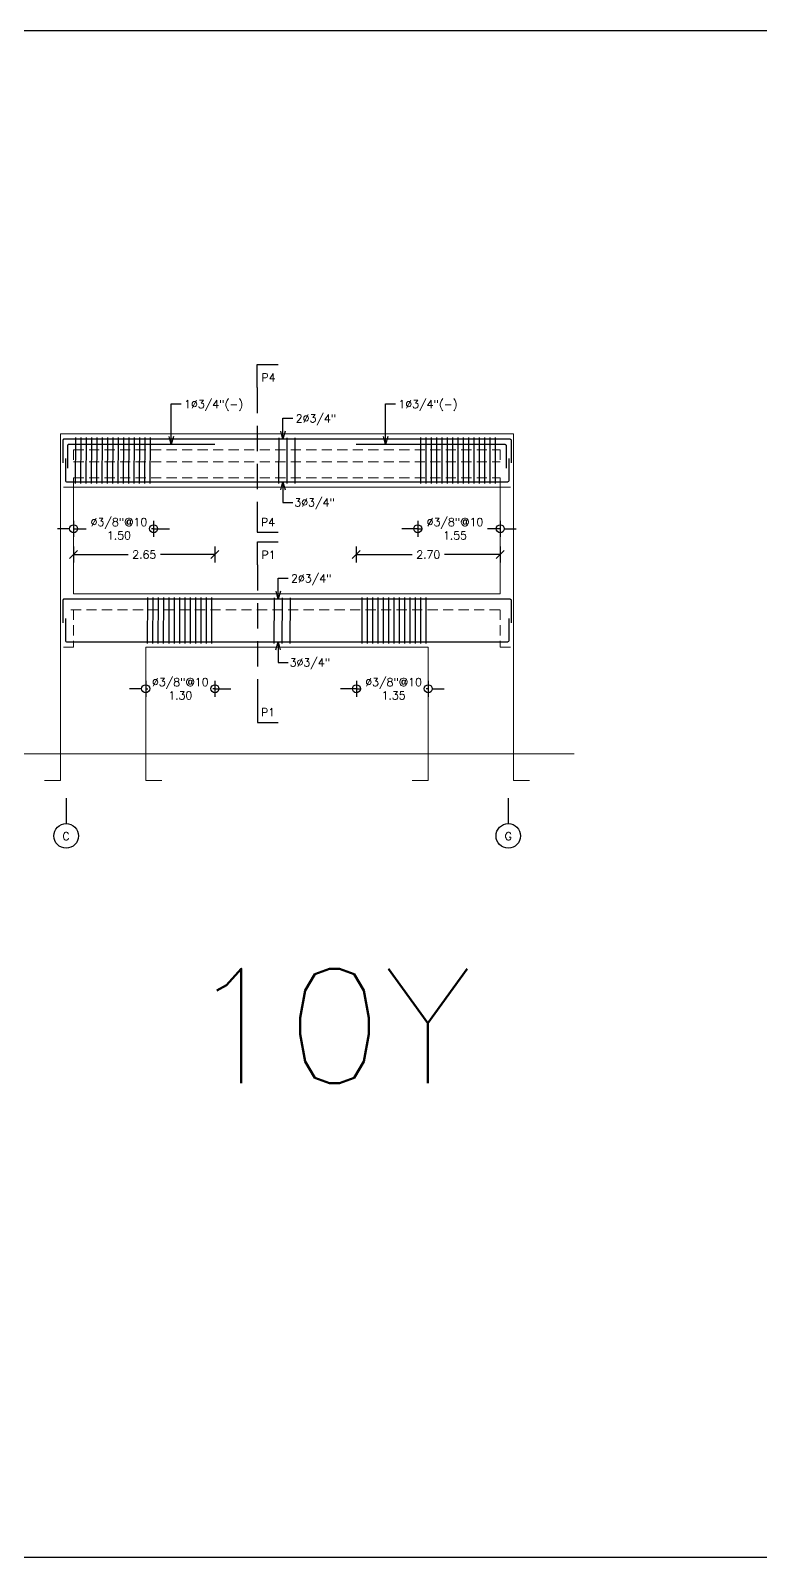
# Model space of a CAD drawing. Header units: metres. Extents: x -44 to 358, y -286 to 66.
# Drawn here: x 72.67 to 86.35, y -246.38 to -217.76 of the extents above; entities that cross this region are included whole.
import ezdxf

# ---------------------------------------------------------------- set-up
doc = ezdxf.new("R2010")
doc.units = ezdxf.units.M
doc.header["$LTSCALE"] = 0.3
doc.header["$PDMODE"] = 3
for name, pattern in [('CONTINUA', [0]), ('HIDDEN', [9.525, 6.35, -3.175]), ('HIDDEN2', [4.7625, 3.175, -1.5875])]:
    doc.linetypes.add(name, pattern=pattern)
for name, color, linetype in [('001-ACERO', 5, 'Continuous'), ('001-DIMLOSA', 4, 'Continuous'), ('001-DIMTEXTO', 4, 'Continuous'), ('001-EJES', 4, 'Continuous'), ('002-SECCION', 1, 'CONTINUA'), ('ACERO', 5, 'Continuous'), ('DIMPORTICO', 4, 'Continuous'), ('DIMTEXTO', 4, 'Continuous'), ('SECCION', 1, 'Continuous'), ('VIGA-LOSA', 1, 'Continuous')]:
    doc.layers.add(name, color=color, linetype=linetype)
doc.layers.add('Losa', color=8, linetype='HIDDEN', lineweight=18)
doc.styles.add('SIMPLEX', font='simplex_.ttf', dxfattribs={"height": 0.2})
doc.styles.add('SMPLEX', font='simplex.shx')
doc.dimstyles.new('BDIM-75', dxfattribs={"dimscale": 0.75, "dimtxt": 0.2, "dimasz": 0.2, "dimexe": 0.2, "dimexo": 0.2, "dimgap": 0.1, "dimtad": 0, "dimtih": 1, "dimtoh": 1, "dimzin": 0, "dimdsep": 46, "dimtxsty": 'SIMPLEX', "dimblk": 'OBLIQUE', "dimcen": 0.2, "dimdle": 0.2, "dimclrd": 4, "dimclre": 4, "dimclrt": 256, "dimadec": 0, "dimazin": 0, "dimtfac": 1, "dimtofl": 0, "dimtmove": 1, "dimatfit": 3, "dimldrblk": 'OPEN30', "dimfxl": 0.15, "dimtfill": 1, "dimtolj": 1, "dimtzin": 0, "dimlwd": -1, "dimlwe": -1, "dimarcsym": 0})
doc.dimstyles.new('DIM-75', dxfattribs={"dimscale": 0.75, "dimtxt": 0.2, "dimasz": 0.2, "dimexe": 0.2, "dimexo": 0.2, "dimgap": 0.1, "dimtad": 0, "dimtih": 1, "dimtoh": 1, "dimzin": 0, "dimdsep": 46, "dimtxsty": 'SMPLEX', "dimblk1": 'OBLIQUE', "dimblk2": 'OBLIQUE', "dimsah": 1, "dimcen": 0.2, "dimclrd": 4, "dimclre": 4, "dimclrt": 4, "dimadec": 0, "dimazin": 0, "dimtfac": 1, "dimtmove": 0, "dimatfit": 3, "dimldrblk": 'OBLIQUE', "dimfxl": 0.2, "dimfxlon": 1, "dimtfill": 1, "dimtolj": 1, "dimtzin": 0, "dimarcsym": 0})

# ---------------------------------------------------------------- blocks, each defined once
blk = doc.blocks.new('*U1664')
at = {"layer": '001-ACERO'}
blk.add_line((-0.001, -0.435), (0.001, 0.428), dxfattribs=at)
blk = doc.blocks.new('*U1665')
at = {"layer": 'VIGA-LOSA', "color": 0, "linetype": 'ByBlock', "lineweight": -2, "transparency": 16777216}
for p in [(0, 0), (0.1, 0), (0.2, 0), (0.3, 0), (0.4, 0), (0.5, 0), (0.6, 0), (0.7, 0), (0.8, 0), (0.9, 0), (1, 0), (1.1, 0), (1.2, 0)]:
    blk.add_blockref('*U1664', p, dxfattribs=at)
blk = doc.blocks.new('_DotBlank')
at = {"color": 0, "linetype": 'ByBlock', "lineweight": -2}
blk.add_line((-0.5, 0), (-1, 0), dxfattribs=at)
blk.add_circle((0, 0), 0.5, dxfattribs=at)
blk = doc.blocks.new('_Origin')
at = {"color": 0, "linetype": 'ByBlock', "lineweight": -2}
blk.add_line((0, 0), (-1, 0), dxfattribs=at)
blk.add_circle((0, 0), 0.5, dxfattribs=at)
blk = doc.blocks.new('*D1674')
at = {"layer": '001-DIMTEXTO', "color": 4, "lineweight": -2, "transparency": 16777216}
for p, q in [((74.68, -230.1), (74.53, -230.1)), ((74.83, -229.95), (74.83, -230.25)), ((74.83, -230.1), (74.868, -230.1)), ((76.128, -230.1), (76.09, -230.1)), ((76.128, -229.95), (76.128, -230.25)), ((76.278, -230.1), (76.428, -230.1))]:
    blk.add_line(p, q, dxfattribs=at)
at = {"layer": 'DEFPOINTS', "color": 0, "transparency": 16777216}
for p in [(74.83, -229.32), (76.128, -229.32), (76.128, -230.1)]:
    blk.add_point(p, dxfattribs=at)
at = {"layer": '001-DIMTEXTO', "color": 4, "lineweight": -2, "transparency": 16777216, "xscale": 0.15, "yscale": 0.15, "zscale": 0.15}
blk.add_blockref('_DotBlank', (74.83, -230.1), dxfattribs=at)
at = {"layer": '001-DIMTEXTO', "color": 4, "lineweight": -2, "transparency": 16777216, "xscale": 0.15, "yscale": 0.15, "zscale": 0.15, "rotation": 180}
blk.add_blockref('_Origin', (76.128, -230.1), dxfattribs=at)
at = {"layer": '001-DIMTEXTO', "color": 4, "transparency": 16777216, "insert": (75.479, -230.1), "char_height": 0.15, "attachment_point": 5, "style": 'SMPLEX'}
blk.add_mtext('\\A1;∅3/8"@10\\P1.30', dxfattribs=at)
blk = doc.blocks.new('_OBLIQUE')
at = {"color": 0, "linetype": 'ByBlock'}
blk.add_line((-0.5, -0.5), (0.5, 0.5), dxfattribs=at)
blk = doc.blocks.new('*U1666')
at = {"layer": '001-ACERO'}
blk.add_line((-0.001, -0.435), (0.001, 0.428), dxfattribs=at)
blk = doc.blocks.new('*U1667')
at = {"layer": 'VIGA-LOSA', "color": 0, "linetype": 'ByBlock', "lineweight": -2, "transparency": 16777216}
for p in [(0, 0), (0.1, 0), (0.2, 0), (0.3, 0), (0.4, 0), (0.5, 0), (0.6, 0), (0.7, 0), (0.8, 0), (0.9, 0), (1, 0), (1.1, 0), (1.2, 0)]:
    blk.add_blockref('*U1666', p, dxfattribs=at)
blk = doc.blocks.new('*D1675')
at = {"layer": '001-DIMTEXTO', "color": 4, "lineweight": -2, "transparency": 16777216}
for p, q in [((78.628, -230.1), (78.478, -230.1)), ((78.778, -229.95), (78.778, -230.25)), ((78.778, -230.1), (78.866, -230.1)), ((80.125, -230.1), (80.087, -230.1)), ((80.125, -229.95), (80.125, -230.25)), ((80.275, -230.1), (80.425, -230.1))]:
    blk.add_line(p, q, dxfattribs=at)
at = {"layer": 'DEFPOINTS', "color": 0, "transparency": 16777216}
for p in [(78.778, -229.32), (80.125, -229.32), (78.778, -230.1)]:
    blk.add_point(p, dxfattribs=at)
at = {"layer": '001-DIMTEXTO', "color": 4, "lineweight": -2, "transparency": 16777216, "xscale": 0.15, "yscale": 0.15, "zscale": 0.15}
blk.add_blockref('_Origin', (78.778, -230.1), dxfattribs=at)
at = {"layer": '001-DIMTEXTO', "color": 4, "lineweight": -2, "transparency": 16777216, "xscale": 0.15, "yscale": 0.15, "zscale": 0.15, "rotation": 180}
blk.add_blockref('_DotBlank', (80.125, -230.1), dxfattribs=at)
at = {"layer": '001-DIMTEXTO', "color": 4, "transparency": 16777216, "insert": (79.476, -230.1), "char_height": 0.15, "attachment_point": 5, "style": 'SMPLEX'}
blk.add_mtext('\\A1;∅3/8"@10\\P1.35', dxfattribs=at)
blk = doc.blocks.new('_Open30')
at = {"color": 0, "lineweight": -2}
for p, q in [((-1, 0.27), (0, 0)), ((0, 0), (-1, -0.27)), ((0, 0), (-1, 0))]:
    blk.add_line(p, q, dxfattribs=at)
blk = doc.blocks.new('*U1668')
at = {"layer": '001-ACERO'}
blk.add_line((-0.001, -0.685), (0.001, 0.175), dxfattribs=at)
blk = doc.blocks.new('*U1669')
at = {"layer": 'VIGA-LOSA', "color": 0, "linetype": 'ByBlock', "lineweight": -2, "transparency": 16777216}
for p in [(0, 0), (0.15, 0), (0.3, 0)]:
    blk.add_blockref('*U1668', p, dxfattribs=at)
blk = doc.blocks.new('*U1670')
at = {"layer": '001-ACERO'}
blk.add_line((-0.001, -0.435), (0.001, 0.428), dxfattribs=at)
blk = doc.blocks.new('*U1671')
at = {"layer": 'VIGA-LOSA', "color": 0, "linetype": 'ByBlock', "lineweight": -2, "transparency": 16777216}
for p in [(0, 0), (0.1, 0), (0.2, 0), (0.3, 0), (0.4, 0), (0.5, 0), (0.6, 0), (0.7, 0), (0.8, 0), (0.9, 0), (1, 0), (1.1, 0), (1.2, 0), (1.3, 0), (1.4, 0)]:
    blk.add_blockref('*U1670', p, dxfattribs=at)
blk = doc.blocks.new('*U1672')
at = {"layer": '001-ACERO'}
blk.add_line((-0.001, -0.685), (0.001, 0.175), dxfattribs=at)
blk = doc.blocks.new('*U1673')
at = {"layer": 'VIGA-LOSA', "color": 0, "linetype": 'ByBlock', "lineweight": -2, "transparency": 16777216}
for p in [(0, 0), (0.15, 0), (0.3, 0)]:
    blk.add_blockref('*U1672', p, dxfattribs=at)
blk = doc.blocks.new('*D1676')
at = {"layer": '001-DIMTEXTO', "color": 4, "lineweight": -2, "transparency": 16777216}
for p, q in [((73.48, -227.435), (73.48, -227.735)), ((76.128, -227.435), (76.128, -227.735)), ((73.48, -227.585), (74.501, -227.585)), ((76.128, -227.585), (75.108, -227.585))]:
    blk.add_line(p, q, dxfattribs=at)
at = {"layer": 'DEFPOINTS', "color": 0, "transparency": 16777216}
for p in [(73.48, -225.845), (76.128, -226.32), (76.128, -227.585)]:
    blk.add_point(p, dxfattribs=at)
at = {"layer": '001-DIMTEXTO', "color": 4, "lineweight": -2, "transparency": 16777216, "xscale": 0.15, "yscale": 0.15, "zscale": 0.15, "rotation": 180}
blk.add_blockref('_OBLIQUE', (73.48, -227.585), dxfattribs=at)
at = {"layer": '001-DIMTEXTO', "color": 4, "lineweight": -2, "transparency": 16777216, "xscale": 0.15, "yscale": 0.15, "zscale": 0.15}
blk.add_blockref('_OBLIQUE', (76.128, -227.585), dxfattribs=at)
at = {"layer": '001-DIMTEXTO', "color": 4, "transparency": 16777216, "insert": (74.804, -227.585), "char_height": 0.15, "attachment_point": 5, "style": 'SMPLEX', "bg_fill": 3, "box_fill_scale": 1.1, "bg_fill_color": 256, "bg_fill_true_color": 13158600, "bg_fill_transparency": 0}
blk.add_mtext('\\A1;2.65', dxfattribs=at)
blk = doc.blocks.new('*D1677')
at = {"layer": '001-DIMTEXTO', "color": 4, "lineweight": -2, "transparency": 16777216}
for p, q in [((78.777, -227.435), (78.777, -227.735)), ((81.475, -227.435), (81.475, -227.735)), ((78.777, -227.585), (79.822, -227.585)), ((81.475, -227.585), (80.43, -227.585))]:
    blk.add_line(p, q, dxfattribs=at)
at = {"layer": 'DEFPOINTS', "color": 0, "transparency": 16777216}
for p in [(78.777, -226.32), (81.475, -226.32), (81.475, -227.585)]:
    blk.add_point(p, dxfattribs=at)
at = {"layer": '001-DIMTEXTO', "color": 4, "lineweight": -2, "transparency": 16777216, "xscale": 0.15, "yscale": 0.15, "zscale": 0.15, "rotation": 180}
blk.add_blockref('_OBLIQUE', (78.777, -227.585), dxfattribs=at)
at = {"layer": '001-DIMTEXTO', "color": 4, "lineweight": -2, "transparency": 16777216, "xscale": 0.15, "yscale": 0.15, "zscale": 0.15}
blk.add_blockref('_OBLIQUE', (81.475, -227.585), dxfattribs=at)
at = {"layer": '001-DIMTEXTO', "color": 4, "transparency": 16777216, "insert": (80.126, -227.585), "char_height": 0.15, "attachment_point": 5, "style": 'SMPLEX', "bg_fill": 3, "box_fill_scale": 1.1, "bg_fill_color": 256, "bg_fill_true_color": 13158600, "bg_fill_transparency": 0}
blk.add_mtext('\\A1;2.70', dxfattribs=at)
blk = doc.blocks.new('*D1678')
at = {"layer": '001-DIMTEXTO', "color": 4, "lineweight": -2, "transparency": 16777216}
for p, q in [((73.48, -226.95), (73.48, -227.25)), ((74.978, -226.95), (74.978, -227.25)), ((73.33, -227.1), (73.18, -227.1)), ((73.48, -227.1), (73.718, -227.1)), ((74.978, -227.1), (74.94, -227.1)), ((75.128, -227.1), (75.278, -227.1))]:
    blk.add_line(p, q, dxfattribs=at)
at = {"layer": 'DEFPOINTS', "color": 0, "transparency": 16777216}
for p in [(73.48, -226.32), (74.978, -226.32), (74.978, -227.1)]:
    blk.add_point(p, dxfattribs=at)
at = {"layer": '001-DIMTEXTO', "color": 4, "lineweight": -2, "transparency": 16777216, "xscale": 0.15, "yscale": 0.15, "zscale": 0.15}
blk.add_blockref('_DotBlank', (73.48, -227.1), dxfattribs=at)
at = {"layer": '001-DIMTEXTO', "color": 4, "lineweight": -2, "transparency": 16777216, "xscale": 0.15, "yscale": 0.15, "zscale": 0.15, "rotation": 180}
blk.add_blockref('_Origin', (74.978, -227.1), dxfattribs=at)
at = {"layer": '001-DIMTEXTO', "color": 4, "transparency": 16777216, "insert": (74.329, -227.1), "char_height": 0.15, "attachment_point": 5, "style": 'SMPLEX'}
blk.add_mtext('\\A1;∅3/8"@10\\P1.50', dxfattribs=at)
blk = doc.blocks.new('*U1679')
at = {"layer": '001-ACERO'}
blk.add_line((-0.001, -0.435), (0.001, 0.428), dxfattribs=at)
blk = doc.blocks.new('*U1680')
at = {"layer": 'VIGA-LOSA', "color": 0, "linetype": 'ByBlock', "lineweight": -2, "transparency": 16777216}
for p in [(0, 0), (0.1, 0), (0.2, 0), (0.3, 0), (0.4, 0), (0.5, 0), (0.6, 0), (0.7, 0), (0.8, 0), (0.9, 0), (1, 0), (1.1, 0), (1.2, 0), (1.3, 0), (1.4, 0)]:
    blk.add_blockref('*U1679', p, dxfattribs=at)
blk = doc.blocks.new('*D1681')
at = {"layer": '001-DIMTEXTO', "color": 4, "lineweight": -2, "transparency": 16777216}
for p, q in [((79.928, -226.95), (79.928, -227.25)), ((81.475, -226.95), (81.475, -227.25)), ((79.778, -227.1), (79.628, -227.1)), ((79.928, -227.1), (80.016, -227.1)), ((81.475, -227.1), (81.237, -227.1)), ((81.625, -227.1), (81.775, -227.1))]:
    blk.add_line(p, q, dxfattribs=at)
at = {"layer": 'DEFPOINTS', "color": 0, "transparency": 16777216}
for p in [(79.928, -226.32), (81.475, -226.32), (79.928, -227.1)]:
    blk.add_point(p, dxfattribs=at)
at = {"layer": '001-DIMTEXTO', "color": 4, "lineweight": -2, "transparency": 16777216, "xscale": 0.15, "yscale": 0.15, "zscale": 0.15}
blk.add_blockref('_Origin', (79.928, -227.1), dxfattribs=at)
at = {"layer": '001-DIMTEXTO', "color": 4, "lineweight": -2, "transparency": 16777216, "xscale": 0.15, "yscale": 0.15, "zscale": 0.15, "rotation": 180}
blk.add_blockref('_DotBlank', (81.475, -227.1), dxfattribs=at)
at = {"layer": '001-DIMTEXTO', "color": 4, "transparency": 16777216, "insert": (80.626, -227.1), "char_height": 0.15, "attachment_point": 5, "style": 'SMPLEX'}
blk.add_mtext('\\A1;∅3/8"@10\\P1.55', dxfattribs=at)
blk = doc.blocks.new('*U2357')
at = {"color": 8, "linetype": 'HIDDEN2', "ltscale": 0.5}
blk.add_line((0, 2.667), (0, 0.386), dxfattribs=at)
at = {"color": 6, "linetype": 'CONTINUA'}
for points in [[(0, 2.667), (0, 3.098), (0.391, 3.098)], [(0, 0.386), (0, -0.045), (0.391, -0.045)]]:
    blk.add_lwpolyline(points, dxfattribs=at)
at = {"color": 4, "style": 'SMPLEX'}
for tag, p in [('P##', (0.078, 2.781)), ('P#', (0.069, 0.07))]:
    blk.add_attdef(tag, p, '', height=0.15, dxfattribs=at)
blk = doc.blocks.new('*U2365')
at = {"color": 8, "linetype": 'HIDDEN2', "ltscale": 0.5}
blk.add_line((0, 0.541), (0, -1.981), dxfattribs=at)
at = {"color": 6, "linetype": 'CONTINUA'}
for points in [[(0, 0.541), (0, 0.972), (0.391, 0.972)], [(0, -1.981), (0, -2.412), (0.391, -2.412)]]:
    blk.add_lwpolyline(points, dxfattribs=at)
at = {"color": 4, "style": 'SMPLEX'}
for tag, p in [('P##', (0.078, 0.655)), ('P#', (0.069, -2.296))]:
    blk.add_attdef(tag, p, '', height=0.15, dxfattribs=at)

msp = doc.modelspace()

# ---------------------------------------------------------------- linework, layer by layer
at = {"layer": '001-EJES', "color": 1, "ltscale": 0.02}
for p, q in [((73.3402535, -232.1491684), (73.3402535, -232.6273824)), ((81.6251172, -232.1491684), (81.6251172, -232.6273824))]:
    msp.add_line(p, q, dxfattribs=at)
at = {"layer": '001-EJES', "color": 1}
for centre in [(73.3402535, -232.8574122), (81.6251172, -232.8574122)]:
    msp.add_circle(centre, 0.2300299, dxfattribs=at)
at = {"layer": '002-SECCION', "lineweight": 0}
for p, q in [((73.2360395, -231.8196434), (73.2360395, -225.3196434)), ((73.2360395, -225.3196434), (81.7251172, -225.3196434)), ((81.7251172, -231.8196434), (81.7251172, -225.3196434)), ((73.4801528, -228.3196434), (73.4801528, -226.3196434)), ((73.4801528, -226.3196434), (81.4751172, -226.3196434)), ((81.4751172, -228.3196434), (81.4751172, -226.3196434)), ((73.4801528, -228.3196434), (81.4751172, -228.3196434)), ((74.8301528, -229.3196434), (80.1251172, -229.3196434)), ((74.8301528, -231.8196434), (74.8301528, -229.3196434)), ((80.1251172, -231.8196434), (80.1251172, -229.3196434)), ((72.9360395, -231.8196434), (73.2360395, -231.8196434)), ((74.8301528, -231.8196434), (75.1301528, -231.8196434)), ((79.8251172, -231.8196434), (80.1251172, -231.8196434)), ((81.7251172, -231.8196434), (82.0251172, -231.8196434))]:
    msp.add_line(p, q, dxfattribs=at)
at = {"layer": 'ACERO'}
for points in [[(73.3000013, -225.4196434, 0.4142135624), (73.2800013, -225.4396434), (73.2800013, -225.8623905)], [(81.6611555, -225.4196434, -0.4142135624), (81.6811555, -225.4396434), (81.6811555, -225.8623905)], [(73.3251049, -225.7835448), (73.3266011, -226.2001155, 0.4073149712), (73.3465955, -226.2196434)], [(81.6360518, -225.7835448), (81.6345557, -226.2001155, -0.4073149712), (81.6145613, -226.2196434)], [(73.3000013, -228.4196434, 0.4142135624), (73.2800013, -228.4396434), (73.2800013, -228.8623905)], [(81.6611555, -228.4196434, -0.4142135624), (81.6811555, -228.4396434), (81.6811555, -228.8623905)], [(73.3251049, -228.7835448), (73.3266011, -229.2001155, 0.4073149712), (73.3465955, -229.2196434)], [(81.6360518, -228.7835448), (81.6345557, -229.2001155, -0.4073149712), (81.6145613, -229.2196434)]]:
    msp.add_lwpolyline(points, format="xyb", dxfattribs=at)
for points in [[(81.6611555, -225.4196434), (73.3000013, -225.4196434)], [(73.3465955, -226.2196434), (81.6145613, -226.2196434)], [(81.6611555, -228.4196434), (73.3000013, -228.4196434)], [(73.3465955, -229.2196434), (81.6145613, -229.2196434)]]:
    msp.add_lwpolyline(points, dxfattribs=at)
at = {"layer": 'ACERO', "color": 6}
for points in [[(76.1284742, -225.5196434), (73.387573, -225.5196434)], [(81.5661952, -225.5196434), (78.7767957, -225.5196434)]]:
    msp.add_lwpolyline(points, dxfattribs=at)
msp.add_lwpolyline([(81.5661952, -225.5196434, -0.4142135624), (81.5861952, -225.5396434), (81.5861952, -225.9623905)], format="xyb", dxfattribs=at)
at = {"layer": 'DIMTEXTO'}
msp.add_lwpolyline([(-5.0701956, -217.7611052), (196.66926, -217.7611052), (196.66926, -246.3838365), (-5.0701956, -246.3838365)], close=True, dxfattribs=at)
at = {"layer": 'Losa', "lineweight": 0, "ltscale": 0.1}
for p, q in [((73.4801528, -225.6196434), (81.4751172, -225.6196434)), ((73.4301528, -228.6196434), (81.4751172, -228.6196434))]:
    msp.add_line(p, q, dxfattribs=at)
for points in [[(73.4801528, -226.3196434), (73.2360395, -226.3196434), (73.2360395, -225.6196434)], [(73.4801528, -225.6196434), (73.4801528, -225.844688)], [(81.4751172, -225.6196434), (81.4751172, -225.844688)], [(81.4751172, -226.3196434), (81.4751172, -226.3196434), (81.7251172, -226.3196434), (81.7251172, -225.6196434)], [(73.4801528, -226.144688), (73.4801528, -226.3196434)], [(81.4751172, -226.144688), (81.4751172, -226.3196434)], [(73.4801528, -228.6196434), (73.4801528, -229.3196434), (73.2360395, -229.3196434), (73.2360395, -228.6196434)], [(81.4751172, -228.6196434), (81.4751172, -229.3196434), (81.7251172, -229.3196434), (81.7251172, -228.6196434)]]:
    msp.add_lwpolyline(points, dxfattribs=at)
at = {"layer": 'SECCION', "color": 8, "lineweight": 0, "ltscale": 0.0003}
msp.add_line((71.9332776, -231.3196434), (82.8570118, -231.3196434), dxfattribs=at)

# ---------------------------------------------------------------- block references
for name, p, values in [('*U2357', (76.9217738, -227.1216059), {'P#': 'P4', 'P##': 'P4'}), ('*U2365', (76.9224435, -228.3196434), {'P#': 'P1', 'P##': 'P1'})]:
    msp.add_blockref(name, p).add_auto_attribs(values)
at = {"layer": 'VIGA-LOSA'}
for name, p in [('*U1671', (73.518253, -225.8166023)), ('*U1673', (77.3293305, -225.5685711)), ('*U1665', (74.868253, -228.8166023)), ('*U1669', (77.2415663, -228.5685711))]:
    msp.add_blockref(name, p, dxfattribs=at)
at = {"layer": 'VIGA-LOSA', "xscale": -1}
msp.add_blockref('*U1667', (80.087017, -228.8166023), dxfattribs=at)

# ---------------------------------------------------------------- texts
at = {"layer": 'DIMPORTICO', "color": 4, "style": 'SMPLEX'}
for s, p in [('1∅3/4"(-)', (75.5509154, -224.8386844)), ('1∅3/4"(-)', (79.5670825, -224.8386844)), ('2∅3/4"', (77.6432477, -225.1057089)), ('3∅3/4"', (77.6171756, -226.6822199)), ('2∅3/4"', (77.5554835, -228.1057089)), ('3∅3/4"', (77.5294114, -229.6822199))]:
    msp.add_text(s, height=0.15, rotation=360, dxfattribs=at).set_placement(p)
at = {"layer": 'DIMTEXTO', "color": 4, "insert": (78.2767532, -236.4207859), "char_height": 2.14629826, "attachment_point": 5, "style": 'SMPLEX'}
msp.add_mtext('10Y', dxfattribs=at)

# ---------------------------------------------------------------- dimensions: what is measured, and where the dimension line sits
at = {"layer": '001-DIMTEXTO'}
dim = msp.add_linear_dim(base=(76.1275305, -230.0997022), p1=(74.8301528, -229.3196434), p2=(76.1275305, -229.3196434), text='∅3/8"@10\\P<>', dimstyle='DIM-75', override={"dimblk1": 'DotBlank', "dimblk2": 'Origin', "dimtfill": 0}, dxfattribs=at)
dim.commit()
dim.dimension.update_dxf_attribs({"geometry": '*D1674', "text_midpoint": (75.4788416, -230.0997022), "dimtype": 160})
dim = msp.add_linear_dim(base=(78.7777395, -230.0997022), p1=(80.1251172, -229.3196434), p2=(78.7777395, -229.3196434), angle=180, text='∅3/8"@10\\P<>', dimstyle='DIM-75', override={"dimblk1": 'DotBlank', "dimblk2": 'Origin', "dimtfill": 0}, dxfattribs=at)
dim.commit()
dim.dimension.update_dxf_attribs({"geometry": '*D1675', "text_midpoint": (79.4764284, -230.0997022), "dimtype": 160})

# ---------------------------------------------------------------- leaders
at = {"layer": '001-DIMLOSA', "lineweight": 0}
for points in [[(75.3089442, -225.5220094), (75.3089442, -224.7583839), (75.4979548, -224.7583839)], [(79.3251113, -225.5220094), (79.3251113, -224.7583839), (79.5141219, -224.7583839)], [(77.4012765, -225.4220094), (77.4012765, -225.0254084), (77.5902871, -225.0254084)], [(77.4003427, -226.2193843), (77.4003427, -226.6102573), (77.5893533, -226.6102573)], [(77.3135123, -228.4220094), (77.3135123, -228.0254084), (77.5025229, -228.0254084)], [(77.3125785, -229.2193843), (77.3125785, -229.6102573), (77.5015891, -229.6102573)]]:
    msp.add_leader(points, dimstyle='BDIM-75', override={"dimgap": 0.1, "dimtad": 0}, dxfattribs=at)

# ---------------------------------------------------------------- next in the draw order: texts
at = {"layer": '001-EJES', "color": 4, "ltscale": 0.02, "char_height": 0.15, "width": 0.15, "attachment_point": 5, "style": 'SMPLEX', "bg_fill": 3, "box_fill_scale": 1.25, "bg_fill_color": 256, "bg_fill_true_color": 13158600, "bg_fill_transparency": 0}
for s, insert in [('C', (73.338931, -232.863387)), ('G', (81.6237947, -232.863387))]:
    msp.add_mtext(s, dxfattribs=dict(at, insert=insert))

# ---------------------------------------------------------------- next in the draw order: dimensions: what is measured, and where the dimension line sits
at = {"layer": '001-DIMTEXTO'}
for base, p1, p2, picture, middle in [((76.1284742, -227.5852193), (73.4801528, -225.844688), (76.1284742, -226.3196434), '*D1676', (74.8043135, -227.5852193)), ((81.4751172, -227.5852193), (78.7767957, -226.3196434), (81.4751172, -226.3196434), '*D1677', (80.1259565, -227.5852193))]:
    dim = msp.add_linear_dim(base=base, p1=p1, p2=p2, dimstyle='DIM-75', dxfattribs=at)
    dim.commit()
    dim.dimension.update_dxf_attribs({"geometry": picture, "text_midpoint": middle})

# ---------------------------------------------------------------- next in the draw order: linework, layer by layer
at = {"layer": 'ACERO', "color": 6}
msp.add_lwpolyline([(73.387573, -225.5196434, 0.4142135624), (73.367573, -225.5396434), (73.367573, -225.9623905)], format="xyb", dxfattribs=at)
at = {"layer": 'Losa', "lineweight": 0, "ltscale": 0.1}
for p, q in [((73.4801528, -225.844688), (81.4751172, -225.844688)), ((73.4801528, -226.144688), (81.4751172, -226.144688))]:
    msp.add_line(p, q, dxfattribs=at)

# ---------------------------------------------------------------- next in the draw order: block references
at = {"layer": 'VIGA-LOSA', "xscale": -1}
msp.add_blockref('*U1680', (81.387017, -225.8166023), dxfattribs=at)

# ---------------------------------------------------------------- next in the draw order: dimensions: what is measured, and where the dimension line sits
at = {"layer": '001-DIMTEXTO'}
dim = msp.add_linear_dim(base=(74.9775305, -227.0997022), p1=(73.4801528, -226.3196434), p2=(74.9775305, -226.3196434), text='∅3/8"@10\\P<>', dimstyle='DIM-75', override={"dimblk1": 'DotBlank', "dimblk2": 'Origin', "dimtfill": 0}, dxfattribs=at)
dim.commit()
dim.dimension.update_dxf_attribs({"geometry": '*D1678', "text_midpoint": (74.3288416, -227.0997022), "dimtype": 160})
dim = msp.add_linear_dim(base=(79.9277395, -227.0997022), p1=(81.4751172, -226.3196434), p2=(79.9277395, -226.3196434), angle=180, text='∅3/8"@10\\P<>', dimstyle='DIM-75', override={"dimblk1": 'DotBlank', "dimblk2": 'Origin', "dimtfill": 0}, dxfattribs=at)
dim.commit()
dim.dimension.update_dxf_attribs({"geometry": '*D1681', "text_midpoint": (80.6264284, -227.0997022), "dimtype": 160})

doc.saveas('drawing.dxf')
